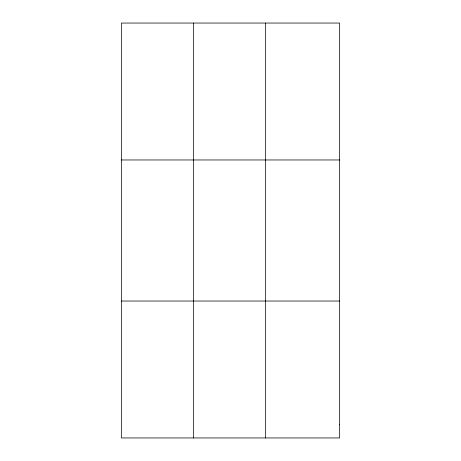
<?xml version="1.0" encoding="UTF-8"?>
<svg xmlns="http://www.w3.org/2000/svg" width="461" height="461" viewBox="0 0 461 461"><rect width="100%" height="100%" fill="white"/><g stroke="black" fill="none" stroke-linecap="round" stroke-linejoin="round"><path stroke-width="0.69" d="M193.407 437.95L193.407 23.05M265.409 437.95L265.409 23.05M121.41 159.967L339.59 159.967M121.41 301.033L339.59 301.033M339.59 424.258L339.59 437.95L121.41 437.95L121.41 23.05L339.59 23.05L339.59 424.258"/></g></svg>
